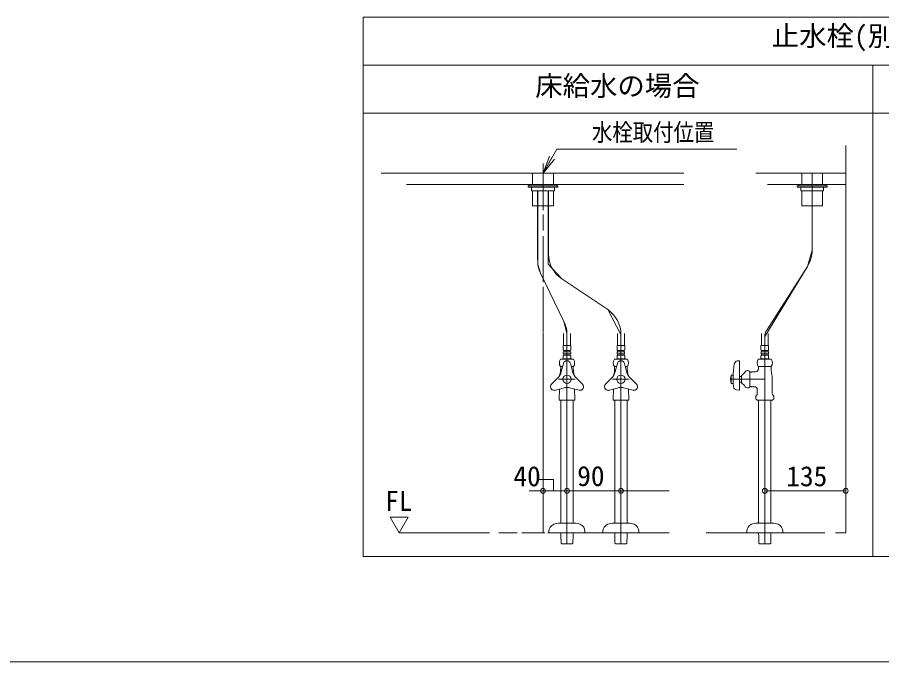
# Model space of a CAD drawing. Units: millimetres at full size, sheet at 1:5; details may follow other scales. Extents: x -1002 to 1013, y -687 to 676.
# Drawn here: x -275 to 356, y -687 to -217 of the extents above; entities that cross this region are included whole.
import ezdxf
from ezdxf.enums import TextEntityAlignment as Align

# ---------------------------------------------------------------- set-up
doc = ezdxf.new("R2010")
doc.units = ezdxf.units.MM
doc.header["$LTSCALE"] = 5
doc.layers.add('F-0', color=7, linetype='Continuous', lineweight=15)
doc.styles.add('ＭＳ ゴシック', font='')
doc.styles.get('ＭＳ ゴシック').set_extended_font_data('MS Gothic')

msp = doc.modelspace()

# ---------------------------------------------------------------- linework, layer by layer
at = {"layer": 'F-0', "lineweight": 18}
for p, q in [((-22.775, -610.354), (-22.775, -216.604)), ((-22.775, -216.604), (720.975, -216.604)), ((-22.775, -251.604), (720.975, -251.604)), ((349.1, -610.354), (349.1, -251.604)), ((349.1, -610.354), (-22.775, -610.354))]:
    msp.add_line(p, q, dxfattribs=at)
at = {"layer": 'F-0'}
for p, q in [((-22.775, -286.604), (349.1, -286.604)), ((349.1, -286.604), (720.975, -286.604)), ((108.475, -330.354), (118.579, -312.854)), ((118.579, -312.854), (249.829, -312.854)), ((329.412, -310.229), (329.412, -592.854)), ((108.475, -330.354), (113.143, -317.893)), ((108.475, -330.354), (115.037, -318.987)), ((108.475, -330.354), (116.932, -320.081)), ((108.475, -323.326), (108.475, -357.347)), ((-9.65, -330.354), (9.118, -330.354)), ((211.287, -330.354), (8.911, -330.354)), ((100.819, -330.354), (100.819, -338.666)), ((116.131, -338.666), (116.131, -330.354)), ((263.787, -330.354), (329.412, -330.354)), ((329.412, -330.354), (272.875, -330.354)), ((297.256, -338.666), (297.256, -330.354)), ((304.912, -386.67), (304.912, -330.354)), ((304.912, -386.67), (304.912, -330.354)), ((312.569, -330.354), (312.569, -338.666)), ((211.287, -338.666), (8.919, -338.666)), ((9.189, -338.666), (211.287, -338.666)), ((97.537, -339.541), (97.537, -340.635)), ((119.412, -339.541), (97.537, -339.541)), ((97.537, -340.635), (119.412, -340.635)), ((98.412, -338.666), (118.537, -338.666)), ((98.412, -339.541), (98.412, -338.666)), ((118.537, -339.541), (98.412, -339.541)), ((116.787, -340.635), (100.162, -340.635)), ((100.162, -340.635), (100.162, -343.26)), ((116.787, -343.26), (116.787, -340.635)), ((118.537, -338.666), (118.537, -339.541)), ((119.412, -340.635), (119.412, -339.541)), ((119.412, -340.197), (119.412, -340.635)), ((293.975, -340.635), (293.975, -339.541)), ((293.975, -339.541), (315.85, -339.541)), ((293.975, -340.197), (293.975, -340.635)), ((315.85, -340.635), (293.975, -340.635)), ((294.85, -338.666), (294.85, -339.541)), ((314.975, -338.666), (294.85, -338.666)), ((294.85, -339.541), (314.975, -339.541)), ((296.6, -340.635), (313.225, -340.635)), ((296.6, -343.26), (296.6, -340.635)), ((313.225, -340.635), (313.225, -343.26)), ((314.975, -339.541), (314.975, -338.666)), ((315.85, -339.541), (315.85, -340.635)), ((100.162, -343.26), (116.787, -343.26)), ((100.819, -343.26), (100.819, -353.935)), ((104.404, -393.794), (104.404, -343.26)), ((104.647, -342.999), (104.647, -397.047)), ((112.303, -343.26), (112.303, -396.91)), ((112.546, -389.435), (112.546, -343.26)), ((116.131, -353.935), (116.131, -343.26)), ((313.225, -343.26), (296.6, -343.26)), ((297.256, -353.935), (297.256, -343.26)), ((312.569, -343.26), (312.569, -353.935)), ((101.147, -354.263), (100.819, -353.935)), ((101.256, -354.372), (101.147, -354.263)), ((101.256, -354.372), (115.3, -354.372)), ((115.3, -354.372), (115.694, -354.372)), ((115.803, -354.263), (115.694, -354.372)), ((116.131, -353.935), (115.803, -354.263)), ((297.256, -353.935), (297.584, -354.263)), ((297.584, -354.263), (297.694, -354.372)), ((298.087, -354.372), (297.694, -354.372)), ((312.131, -354.372), (298.087, -354.372)), ((312.131, -354.372), (312.241, -354.263)), ((312.241, -354.263), (312.569, -353.935)), ((108.475, -360.642), (108.475, -372.309)), ((108.475, -376.427), (108.475, -409.919)), ((106.608, -403.364), (104.647, -397.047)), ((122.228, -407.597), (112.303, -396.91)), ((106.608, -403.364), (123.77, -438.64)), ((106.608, -403.364), (123.77, -438.64)), ((270.35, -449.651), (301.464, -398.459)), ((122.228, -407.597), (155.668, -430.049)), ((155.668, -430.049), (122.228, -407.597)), ((108.475, -413.351), (108.475, -446.398)), ((165.35, -448.21), (155.668, -430.049)), ((125.958, -447.359), (123.77, -438.64)), ((108.475, -446.869), (108.475, -465.509)), ((123.459, -447.472), (123.459, -456.222)), ((128.491, -456.222), (128.491, -447.472)), ((162.834, -447.472), (162.834, -456.222)), ((167.866, -456.222), (167.866, -447.472)), ((267.834, -456.222), (267.834, -447.472)), ((272.866, -447.472), (272.866, -456.222)), ((108.475, -452.92), (108.475, -569.602)), ((125.975, -448.21), (125.975, -456.222)), ((125.975, -448.21), (125.975, -480.854)), ((165.35, -448.21), (165.35, -456.222)), ((165.35, -448.21), (165.35, -480.854)), ((270.35, -449.651), (270.35, -456.222)), ((270.35, -449.651), (270.35, -601.056)), ((128.775, -456.222), (123.175, -456.222)), ((123.175, -456.222), (123.175, -459.175)), ((123.569, -459.941), (128.381, -459.941)), ((123.569, -460.816), (123.569, -459.941)), ((125.975, -456.222), (125.975, -601.056)), ((128.381, -459.941), (128.381, -460.816)), ((128.775, -459.175), (128.775, -456.222)), ((168.15, -456.222), (162.55, -456.222)), ((162.55, -456.222), (162.55, -459.175)), ((162.944, -459.941), (167.756, -459.941)), ((162.944, -460.816), (162.944, -459.941)), ((165.35, -456.222), (165.35, -601.056)), ((167.756, -459.941), (167.756, -460.816)), ((168.15, -459.175), (168.15, -456.222)), ((267.55, -456.222), (273.15, -456.222)), ((267.55, -459.175), (267.55, -456.222)), ((272.756, -459.941), (267.944, -459.941)), ((267.944, -459.941), (267.944, -460.816)), ((270.35, -456.222), (270.35, -480.854)), ((272.756, -460.816), (272.756, -459.941)), ((273.15, -456.222), (273.15, -459.175)), ((121.219, -466.285), (130.731, -466.285)), ((123.175, -463.988), (123.175, -465.41)), ((128.381, -460.816), (123.569, -460.816)), ((123.569, -462.347), (128.381, -462.347)), ((123.569, -463.222), (123.569, -462.347)), ((128.381, -463.222), (123.569, -463.222)), ((123.612, -465.847), (128.337, -465.847)), ((128.381, -462.347), (128.381, -463.222)), ((128.775, -465.41), (128.775, -463.988)), ((160.594, -466.285), (170.106, -466.285)), ((162.55, -463.988), (162.55, -465.41)), ((167.756, -460.816), (162.944, -460.816)), ((162.944, -462.347), (167.756, -462.347)), ((162.944, -463.222), (162.944, -462.347)), ((167.756, -463.222), (162.944, -463.222)), ((162.987, -465.847), (167.712, -465.847)), ((167.756, -462.347), (167.756, -463.222)), ((168.15, -465.41), (168.15, -463.988)), ((275.106, -466.285), (265.594, -466.285)), ((267.55, -465.41), (267.55, -463.988)), ((267.944, -460.816), (272.756, -460.816)), ((272.756, -462.347), (267.944, -462.347)), ((267.944, -462.347), (267.944, -463.222)), ((267.944, -463.222), (272.756, -463.222)), ((272.712, -465.847), (267.987, -465.847)), ((272.756, -463.222), (272.756, -462.347)), ((273.15, -463.988), (273.15, -465.41)), ((108.475, -471.315), (108.475, -570.205)), ((122.788, -471.666), (121.219, -471.666)), ((121.381, -471.666), (121.381, -472.547)), ((121.381, -471.666), (121.89, -471.666)), ((121.381, -472.547), (121.381, -473.197)), ((123.439, -469.237), (121.842, -475.199)), ((122.788, -471.666), (121.89, -471.666)), ((128.51, -469.237), (130.108, -475.199)), ((130.06, -471.666), (129.161, -471.666)), ((130.731, -471.666), (129.161, -471.666)), ((130.569, -472.547), (130.569, -473.197)), ((160.594, -471.666), (161.265, -471.666)), ((160.756, -471.666), (160.756, -472.547)), ((160.756, -472.547), (160.756, -473.197)), ((162.814, -469.237), (161.217, -475.199)), ((162.163, -471.666), (161.265, -471.666)), ((167.885, -469.237), (169.483, -475.199)), ((169.435, -471.666), (168.536, -471.666)), ((170.106, -471.666), (168.536, -471.666)), ((250.319, -467.524), (251.726, -467.326)), ((251.975, -488.696), (251.975, -467.543)), ((265.594, -471.666), (275.106, -471.666)), ((265.756, -471.666), (265.756, -472.547)), ((266.265, -471.666), (265.756, -471.666)), ((265.756, -472.547), (265.756, -473.197)), ((266.265, -471.666), (274.435, -471.666)), ((274.944, -471.666), (274.435, -471.666)), ((274.944, -471.666), (274.944, -472.547)), ((274.944, -472.547), (274.944, -473.197)), ((245.85, -477.791), (245.732, -478.229)), ((245.85, -483.916), (245.85, -477.791)), ((247.162, -477.791), (245.85, -477.791)), ((247.162, -477.791), (247.162, -483.916)), ((247.162, -479.104), (247.162, -482.604)), ((253.287, -478.775), (251.975, -478.775)), ((253.287, -483.479), (253.287, -478.229)), ((259.412, -475.135), (259.412, -486.572)), ((259.412, -475.604), (260.069, -475.604)), ((260.069, -475.604), (260.685, -475.604)), ((114.647, -484.466), (119.011, -480.102)), ((132.067, -480.854), (119.883, -480.854)), ((132.067, -480.854), (120.179, -480.854)), ((125.975, -480.854), (125.975, -601.056)), ((137.303, -484.466), (132.939, -480.102)), ((154.022, -484.466), (158.386, -480.102)), ((171.442, -480.854), (159.258, -480.854)), ((171.442, -480.854), (159.258, -480.854)), ((165.35, -480.854), (165.35, -601.056)), ((176.678, -484.466), (172.314, -480.102)), ((270.35, -480.854), (245.412, -480.854)), ((270.35, -480.854), (245.412, -480.854)), ((251.975, -482.932), (253.287, -482.932)), ((270.35, -601.056), (270.35, -480.854)), ((275.819, -480.854), (275.819, -491.099)), ((116.849, -488.947), (123.144, -487.26)), ((120.506, -487.967), (120.506, -491.099)), ((134.768, -488.858), (128.806, -487.26)), ((131.444, -491.099), (131.444, -487.967)), ((156.224, -488.947), (162.519, -487.26)), ((159.881, -487.967), (159.881, -491.099)), ((174.143, -488.858), (168.181, -487.26)), ((170.819, -491.099), (170.819, -487.967)), ((249.805, -488.642), (251.726, -488.912)), ((260.069, -486.104), (259.412, -486.104)), ((260.685, -486.104), (260.069, -486.104)), ((264.881, -488.51), (264.881, -491.099)), ((120.397, -496.166), (120.287, -496.057)), ((120.397, -496.166), (121.391, -496.166)), ((131.553, -496.166), (121.391, -496.166)), ((121.469, -585.854), (121.469, -496.166)), ((130.481, -496.166), (130.481, -585.854)), ((159.772, -496.166), (159.662, -496.057)), ((159.772, -496.166), (160.766, -496.166)), ((170.928, -496.166), (160.766, -496.166)), ((160.844, -585.854), (160.844, -496.166)), ((169.856, -496.166), (169.856, -585.854)), ((263.783, -493.104), (264.24, -492.646)), ((263.783, -493.104), (263.783, -495.177)), ((263.783, -495.177), (264.772, -496.166)), ((264.772, -496.166), (275.928, -496.166)), ((265.844, -496.166), (265.844, -585.854)), ((274.856, -585.854), (274.856, -496.166)), ((275.928, -496.166), (276.917, -495.177)), ((276.459, -492.646), (276.917, -493.104)), ((276.917, -495.177), (276.917, -493.104)), ((276.917, -495.177), (276.917, -493.104)), ((98.484, -562.317), (200.609, -562.317)), ((270.35, -562.317), (329.409, -562.317)), ((108.475, -570.205), (108.475, -581.857)), ((108.475, -573.034), (108.475, -579.605)), ((-3.088, -581.487), (10.037, -581.487)), ((3.475, -592.854), (-3.088, -581.487)), ((10.037, -581.487), (3.475, -592.854)), ((108.475, -582.041), (108.475, -592.854)), ((108.475, -582.547), (108.475, -592.854)), ((131.314, -585.854), (120.636, -585.854)), ((170.689, -585.854), (160.011, -585.854)), ((265.011, -585.854), (275.689, -585.854)), ((3.475, -592.854), (69.507, -592.854)), ((76.148, -592.854), (89.668, -592.854)), ((92.989, -592.854), (109.889, -592.854)), ((112.073, -592.854), (200.43, -592.854)), ((112.85, -591.979), (112.85, -592.854)), ((139.1, -592.854), (112.85, -592.854)), ((121.469, -594.008), (121.469, -592.855)), ((130.481, -592.855), (130.481, -594.008)), ((139.1, -592.854), (139.1, -591.979)), ((152.225, -591.979), (152.225, -592.854)), ((178.475, -592.854), (152.225, -592.854)), ((160.844, -594.008), (160.844, -592.855)), ((169.856, -592.855), (169.856, -594.008)), ((178.475, -592.854), (178.475, -591.979)), ((227.509, -592.854), (314.188, -592.854)), ((257.225, -592.854), (257.225, -591.979)), ((257.225, -592.854), (283.475, -592.854)), ((265.844, -592.854), (265.844, -594.008)), ((274.856, -594.008), (274.856, -592.854)), ((283.475, -591.979), (283.475, -592.854)), ((321.973, -592.854), (322.028, -592.854)), ((121.493, -594.931), (121.469, -594.008)), ((130.481, -594.008), (130.457, -594.931)), ((160.868, -594.931), (160.844, -594.008)), ((169.856, -594.008), (169.832, -594.931)), ((265.844, -594.008), (265.868, -594.931)), ((265.868, -594.931), (265.988, -600.548)), ((274.712, -600.548), (274.832, -594.931)), ((274.832, -594.931), (274.856, -594.008)), ((122.149, -601.056), (122.15, -601.056)), ((122.15, -601.056), (122.256, -601.056)), ((122.256, -601.056), (129.694, -601.056)), ((129.694, -601.056), (129.8, -601.056)), ((129.8, -601.056), (129.801, -601.056)), ((161.524, -601.056), (161.525, -601.056)), ((161.525, -601.056), (161.631, -601.056)), ((161.631, -601.056), (169.069, -601.056)), ((169.069, -601.056), (169.175, -601.056)), ((169.175, -601.056), (169.176, -601.056)), ((265.988, -600.548), (266.524, -601.056)), ((274.069, -601.056), (266.631, -601.056)), ((274.176, -601.056), (274.712, -600.548)), ((-1002.086, -687.064), (1002.034, -687.064))]:
    msp.add_line(p, q, dxfattribs=at)
at = {"layer": 'F-0', "lineweight": 18}
msp.add_lwpolyline([(720.975, -216.604), (720.975, -610.354), (349.1, -610.354)], dxfattribs=at)
at = {"layer": 'F-0'}
for points in [[(322.028, -592.854), (329.412, -592.854), (329.412, -310.229)], [(272.41, -338.666), (329.412, -338.666), (272.922, -338.666)], [(115.694, -354.372), (115.65, -354.372), (107.6, -354.372)], [(297.694, -354.372), (297.737, -354.372), (305.787, -354.372)], [(271.729, -444.936), (301.464, -398.459), (304.912, -386.67)], [(123.569, -465.847), (123.35, -466.066), (123.35, -466.285)], [(128.6, -466.285), (128.6, -466.066), (128.381, -465.847)], [(162.944, -465.847), (162.725, -466.066), (162.725, -466.285)], [(167.975, -466.285), (167.975, -466.066), (167.756, -465.847)], [(267.725, -466.285), (267.725, -466.066), (267.944, -465.847)], [(272.756, -465.847), (272.975, -466.066), (272.975, -466.285)], [(130.06, -471.666), (130.569, -471.666), (130.569, -472.547)], [(169.435, -471.666), (169.944, -471.666), (169.944, -472.547), (169.944, -473.197)], [(260.685, -475.604), (260.904, -475.385), (263.569, -475.385)], [(245.732, -483.479), (245.85, -483.916), (247.162, -483.916)], [(120.287, -492.052), (120.287, -495.177), (120.287, -496.057)], [(131.662, -492.052), (131.662, -496.057), (131.553, -496.166)], [(159.662, -492.052), (159.662, -495.177), (159.662, -496.057)], [(171.037, -492.052), (171.037, -496.057), (170.928, -496.166)], [(260.685, -486.104), (260.904, -486.322), (262.694, -486.322)], [(116.03, -562.198), (116.03, -553.925), (105.268, -553.925)], [(122.149, -601.056), (121.613, -600.548), (121.493, -594.931)], [(130.457, -594.931), (130.337, -600.548), (129.801, -601.056)], [(161.524, -601.056), (160.988, -600.548), (160.868, -594.931)], [(169.832, -594.931), (169.712, -600.548), (169.176, -601.056)], [(266.631, -601.056), (266.525, -601.056), (266.524, -601.056)], [(274.176, -601.056), (274.175, -601.056), (274.069, -601.056)]]:
    msp.add_lwpolyline(points, dxfattribs=at)
for centre, radius in [((125.975, -480.854), 3.062), ((165.35, -480.854), 3.062), ((108.475, -562.317), 1.75), ((108.475, -562.317), 1.75), ((125.975, -562.317), 1.75), ((125.975, -562.317), 1.75), ((165.35, -562.317), 1.75), ((165.35, -562.317), 1.75), ((270.35, -562.317), 1.75), ((270.35, -562.317), 1.75), ((329.409, -562.317), 1.75), ((329.409, -562.317), 1.75), ((329.409, -562.317), 1.75)]:
    msp.add_circle(centre, radius, dxfattribs=at)
for centre, radius, start, end in [((134.421, -389.435), 21.875, 180, 236.12262), ((283.037, -386.67), 21.875, 327.39011, 0), ((126.279, -393.794), 21.875, 188.55163, 205.94376), ((143.475, -448.21), 21.875, 0, 56.12262), ((104.1, -448.21), 21.875, 2.23046, 25.94376), ((104.1, -448.21), 21.875, 0, 2.23046), ((279.1, -449.651), 8.75, 147.39011, 180), ((124.116, -459.175), 0.941, 180, 234.43222), ((127.834, -459.175), 0.941, 305.56778, 0), ((163.491, -459.175), 0.941, 180, 234.43222), ((167.209, -459.175), 0.941, 305.56778, 0), ((268.491, -459.175), 0.941, 180, 234.43222), ((272.209, -459.175), 0.941, 305.56778, 0), ((125.209, -468.975), 4.812, 146.00705, 213.99295), ((123.612, -465.41), 0.438, 180, 270), ((124.116, -461.582), 0.941, 125.56778, 234.43222), ((124.116, -463.988), 0.941, 125.56778, 180), ((128.337, -465.41), 0.438, 270, 0), ((127.834, -461.582), 0.941, 305.56778, 54.43222), ((127.834, -463.988), 0.941, 0, 54.43222), ((126.741, -468.975), 4.812, 326.00705, 33.99295), ((164.584, -468.975), 4.812, 146.00705, 213.99295), ((162.987, -465.41), 0.438, 180, 270), ((163.491, -461.582), 0.941, 125.56778, 234.43222), ((163.491, -463.988), 0.941, 125.56778, 180), ((167.712, -465.41), 0.438, 270, 0), ((167.209, -461.582), 0.941, 305.56778, 54.43222), ((167.209, -463.988), 0.941, 0, 54.43222), ((166.116, -468.975), 4.812, 326.00705, 33.99295), ((269.584, -468.975), 4.812, 146.00705, 213.99295), ((268.491, -461.582), 0.941, 125.56778, 234.43222), ((268.491, -463.988), 0.941, 125.56778, 180), ((267.987, -465.41), 0.438, 180, 270), ((272.712, -465.41), 0.438, 270, 0), ((272.209, -461.582), 0.941, 305.56778, 54.43222), ((272.209, -463.988), 0.941, 0, 54.43222), ((271.116, -468.975), 4.812, 326.00705, 33.99295), ((125.975, -469.916), 2.625, 15, 165), ((165.35, -469.916), 2.625, 15, 165), ((312.787, -480.854), 65.648, 170.1971, 178.47247), ((250.684, -470.123), 2.625, 98, 170.1971), ((251.756, -467.543), 0.219, 0, 98), ((111.277, -472.368), 10.938, 315, 345), ((140.194, -480.854), 19.688, 166.9604, 171.25756), ((107.135, -473.197), 14.246, 346.9604, 0), ((140.673, -472.368), 10.938, 195, 225), ((144.815, -473.197), 14.246, 180, 193.0396), ((111.756, -480.854), 19.688, 8.74244, 13.0396), ((150.652, -472.368), 10.938, 315, 345), ((179.569, -480.854), 19.688, 166.9604, 171.25756), ((146.51, -473.197), 14.246, 346.9604, 0), ((180.048, -472.368), 10.938, 195, 225), ((184.19, -473.197), 14.246, 180, 193.0396), ((151.131, -480.854), 19.688, 8.74244, 13.0396), ((256.35, -480.854), 10.938, 166.70293, 180), ((256.35, -480.854), 10.938, 166.11346, 166.70293), ((247.422, -469.519), 10.5, 303.95919, 326.04081), ((257.881, -476.697), 2.188, 45.573, 143.1301), ((263.569, -473.197), 2.188, 270, 0), ((289.19, -473.197), 14.246, 180, 193.0396), ((256.131, -480.854), 19.688, 0, 13.0396), ((116.503, -486.322), 2.625, 135, 277.52424), ((135.447, -486.322), 2.625, 255, 45), ((155.878, -486.322), 2.625, 135, 277.52424), ((174.822, -486.322), 2.625, 255, 45), ((256.35, -480.854), 10.938, 180, 193.29707), ((256.35, -480.854), 10.938, 193.29707, 193.88654), ((279.936, -481.013), 32.812, 182.77864, 189.59149), ((247.422, -492.188), 10.5, 33.95919, 56.04081), ((118.319, -491.099), 2.188, 334.15807, 0), ((125.975, -497.825), 10.938, 75, 105), ((133.631, -491.099), 2.188, 180, 205.84193), ((157.694, -491.099), 2.188, 334.15807, 0), ((165.35, -497.825), 10.938, 75, 105), ((173.006, -491.099), 2.188, 180, 205.84193), ((250.171, -486.043), 2.625, 189.59149, 261.99591), ((251.756, -488.696), 0.219, 261.99591, 0), ((257.881, -485.01), 2.188, 216.8699, 314.427), ((262.694, -488.51), 2.188, 0, 90), ((262.694, -491.099), 2.188, 315, 0), ((278.006, -491.099), 2.188, 180, 225), ((120.636, -596.791), 10.938, 90, 113.55646), ((131.314, -596.791), 10.938, 66.44354, 90), ((160.011, -596.791), 10.938, 90, 113.55646), ((170.689, -596.791), 10.938, 66.44354, 90), ((265.011, -596.791), 10.938, 90, 113.55646), ((275.689, -596.791), 10.938, 66.44354, 90), ((118.537, -591.979), 5.688, 113.55646, 180), ((133.412, -591.979), 5.688, 0, 66.44354), ((157.912, -591.979), 5.688, 113.55646, 180), ((172.787, -591.979), 5.688, 0, 66.44354), ((262.912, -591.979), 5.688, 113.55646, 180), ((277.787, -591.979), 5.688, 0, 66.44354)]:
    msp.add_arc(centre, radius, start, end, dxfattribs=at)

# ---------------------------------------------------------------- texts
at = {"layer": 'F-0', "style": 'ＭＳ ゴシック'}
for s, p in [('止水栓(別途手配)参考位置', (275.419, -241.92)), ('床給水の場合', (102.779, -278.377)), ('40', (86.858, -563.367)), ('90', (133.443, -563.223)), ('135', (286.019, -563.367)), ('FL', (-6.727, -581.373))]:
    msp.add_text(s, height=14.66, dxfattribs=at).set_placement(p, align=Align.BOTTOM_LEFT)
at = {"layer": 'F-0', "style": 'ＭＳ ゴシック', "width": 0.85}
msp.add_text('水栓取付位置', height=12.83, dxfattribs=at).set_placement((144.245, -310.821), align=Align.BOTTOM_LEFT)

doc.saveas('drawing.dxf')
